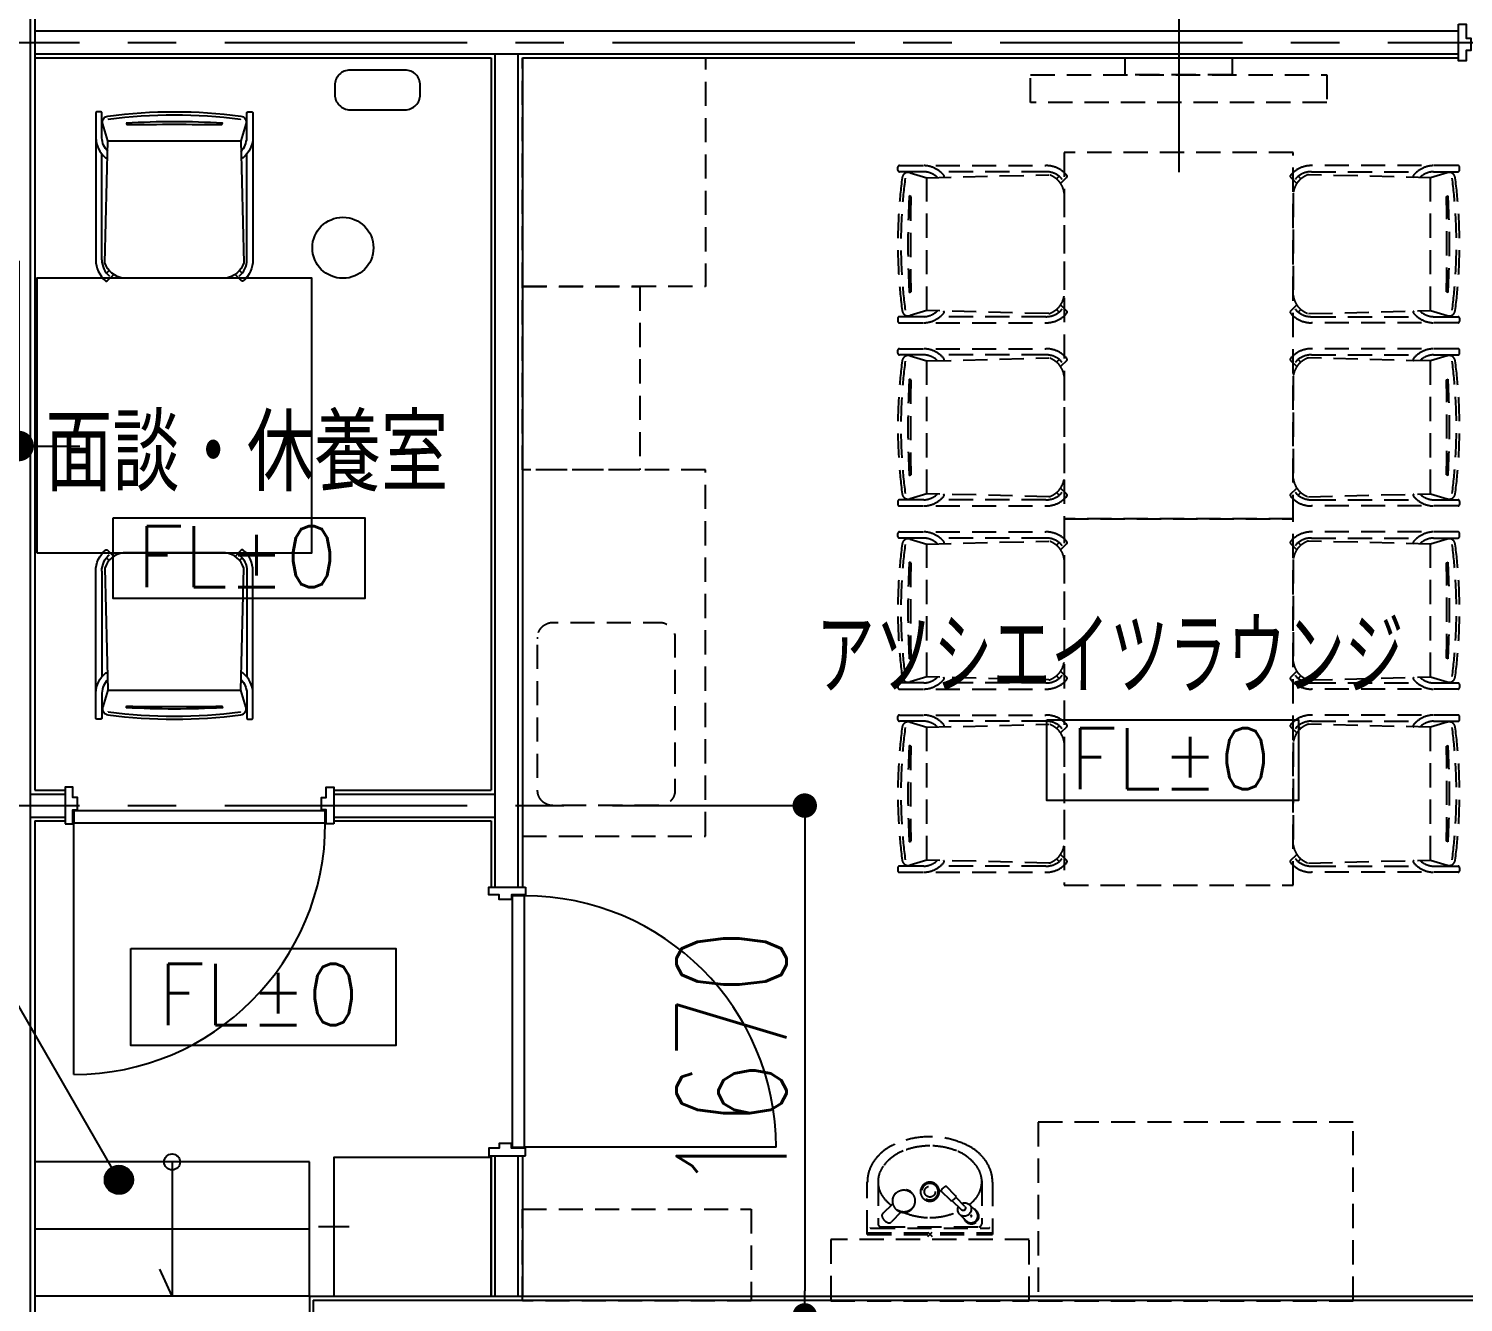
# Model space of a CAD drawing. Extents: x -119186 to 81195, y 1816 to 147180.
# Drawn here: x 31639 to 36339, y 25175 to 29348 of the extents above; entities that cross this region are included whole.
import ezdxf
from ezdxf.enums import TextEntityAlignment as Align

# ---------------------------------------------------------------- set-up
doc = ezdxf.new("R2010")
doc.units = 0
doc.header["$LTSCALE"] = 12.7
doc.header["$MEASUREMENT"] = 0
doc.header["$PDMODE"] = 1
doc.header["$PDSIZE"] = -2
doc.linetypes.add('CENTER', pattern=[2, 1.25, -0.25, 0.25, -0.25])
doc.linetypes.add('HIDDEN2', pattern=[0.1875, 0.125, -0.0625])
doc.layers.get('0').update_dxf_attribs({"linetype": 'CONTINUOUS'})
doc.layers.get('DEFPOINTS').update_dxf_attribs({"color": 1, "linetype": 'CONTINUOUS'})
for name, color, linetype in [('80_SHELL_TEXT', 7, 'CONTINUOUS'), ('A_寸法', 9, 'CONTINUOUS'), ('A_建築（什器）', 8, 'CONTINUOUS'), ('A_建築（建具）', 2, 'CONTINUOUS'), ('A_建築（新設・仕上げ）', 2, 'CONTINUOUS'), ('A_建築（軽鉄下地）', 8, 'CONTINUOUS'), ('A_通り芯', 8, 'CENTER')]:
    doc.layers.add(name, color=color, linetype=linetype)
doc.styles.add('Dim', font='simplex.shx', dxfattribs={"width": 0.7, "bigfont": 'extfont2.shx'})
doc.styles.add('MUSER', font='SIMPLEX.shx', dxfattribs={"height": 300, "bigfont": 'BIGFONT.shx'})
doc.styles.get("Standard").update_dxf_attribs({"font": 'txt', "bigfont": 'BIGFONT.SHX'})
doc.dimstyles.new('1-200', dxfattribs={"dimscale": 200, "dimtxt": 3, "dimasz": 1, "dimexe": 1, "dimexo": 1, "dimgap": 1, "dimtad": 1, "dimdec": 0, "dimtxsty": 'Dim', "dimblk": 'DOT', "dimcen": 2.5, "dimadec": 0, "dimazin": 0, "dimtfac": 1, "dimtdec": 0, "dimtix": 1, "dimtmove": 2, "dimatfit": 3, "dimldrblk": '引出線', "dimfxl": 1, "dimlwd": -1, "dimlwe": -1, "dimarcsym": 0})

# ---------------------------------------------------------------- blocks, each defined once
blk = doc.blocks.new('_Dot')
at = {"color": 0, "linetype": 'ByBlock', "lineweight": -2}
blk.add_line((-0.5, 0), (-1, 0), dxfattribs=at)
at = {"color": 0, "linetype": 'ByBlock', "const_width": 0.5}
blk.add_lwpolyline([(-0.25, 0, 1), (0.25, 0, 1)], format="xyb", close=True, dxfattribs=at)
blk = doc.blocks.new('*D67')
at = {"layer": 'A_寸法', "color": 0, "transparency": 16777216}
for p, q in [((31406.2, 28608.9), (31406.2, 27980.5)), ((31606.2, 28586.8), (31606.2, 27980.5)), ((31306.2, 27980.5), (31206.2, 27980.5)), ((31406.2, 27980.5), (31606.2, 27980.5)), ((31706.2, 27980.5), (31806.2, 27980.5))]:
    blk.add_line(p, q, dxfattribs=at)
at = {"layer": 'DEFPOINTS', "color": 0, "transparency": 16777216}
for p in [(31406.2, 28608.9), (31606.2, 28586.8), (31606.2, 27980.5)]:
    blk.add_point(p, dxfattribs=at)
at = {"layer": 'A_寸法', "color": 0, "transparency": 16777216, "xscale": 100, "yscale": 100, "zscale": 100}
blk.add_blockref('_Dot', (31406.2, 27980.5), dxfattribs=at)
at = {"layer": 'A_寸法', "color": 0, "transparency": 16777216, "xscale": 100, "yscale": 100, "zscale": 100, "rotation": 180}
blk.add_blockref('_Dot', (31606.2, 27980.5), dxfattribs=at)
at = {"layer": 'A_寸法', "color": 0, "transparency": 16777216, "insert": (30997.9, 28220.5), "char_height": 360, "attachment_point": 5, "style": 'Dim'}
blk.add_mtext('200', dxfattribs=at)
blk = doc.blocks.new('引出線')
at = {"color": 0, "linetype": 'ByBlock'}
for points in [[(0, 0), (-1.96, -0.4)], [(-1, 0), (0, 0)]]:
    blk.add_lwpolyline(points, dxfattribs=at)
blk = doc.blocks.new('*D75')
at = {"layer": 'A_寸法', "color": 0, "transparency": 16777216}
for p, q in [((33552.8, 26802.6), (34181.2, 26802.6)), ((34181.2, 26722.6), (34181.2, 25212.6)), ((33574.9, 25132.6), (34181.2, 25132.6))]:
    blk.add_line(p, q, dxfattribs=at)
at = {"layer": 'DEFPOINTS', "color": 0, "transparency": 16777216}
for p in [(33552.8, 26802.6), (33574.9, 25132.6), (34181.2, 25132.6)]:
    blk.add_point(p, dxfattribs=at)
at = {"layer": 'A_寸法', "color": 0, "transparency": 16777216, "xscale": 80, "yscale": 80, "zscale": 80}
for p, rotation in [((34181.2, 26802.6), 90), ((34181.2, 25132.6), 270)]:
    blk.add_blockref('_Dot', p, dxfattribs=dict(at, rotation=rotation))
at = {"layer": 'A_寸法', "color": 0, "transparency": 16777216, "insert": (33941.2, 25967.6), "char_height": 360, "attachment_point": 5, "rotation": 90, "style": 'Dim'}
blk.add_mtext('1670', dxfattribs=at)
blk = doc.blocks.new('スタッキングチェアSFIDA')
at = {"color": 0}
for p, q in [((-237.5, 60), (-237.5, 406.4)), ((237.5, 60), (237.5, 406.4)), ((-213.7, 25.1), (-222.3, 16.5)), ((213.7, 25.1), (222.3, 16.5))]:
    blk.add_line(p, q, dxfattribs=at)
for points in [[(-237.5, 459.4), (-237.5, 480), (-237.5, 540, 0.414214), (-242.5, 545), (-252.5, 545, 0.414214), (-257.5, 540), (-257.5, 60, 0.221149), (-225.5, -8.8, 0.176863), (-222.3, -10, 0.181585), (-219.1, -8.5), (-198.8, 11.7)], [(-237.6, 541, 0.358225), (-242.5, 545), (-252.5, 545, 0.414214), (-257.5, 540), (-257.5, 458.9, 0.209153), (-225.6, 394.3, 0.176863), (-222.4, 393.1, 0.181585), (-219.2, 394.5), (-218.9, 394.8)], [(-217.5, 450), (-234, 504.2, -0.47861), (-217.7, 530.8, -0.06517), (217.7, 530.8, -0.47861), (234, 504.2), (217.5, 450)], [(-216.4, 520.9), (-216.4, 520.9, -0.508118), (-216.4, 520.9, -0.06517), (216.4, 520.9, -0.508118), (216.4, 520.9), (216.4, 520.9)], [(237.5, 459.4), (237.5, 480), (237.5, 540, -0.414214), (242.5, 545), (252.5, 545, -0.414214), (257.5, 540), (257.5, 60, -0.221149), (225.5, -8.8, -0.176863), (222.3, -10, -0.181585), (219.1, -8.5), (198.8, 11.7)], [(237.6, 541, -0.358225), (242.5, 545), (252.5, 545, -0.414214), (257.5, 540), (257.5, 458.9, -0.209153), (225.6, 394.3, -0.176863), (222.4, 393.1, -0.181585), (219.2, 394.5), (218.9, 394.8)], [(-218.4, 414.9, -0.178633), (-237.5, 459.4)], [(218.4, 414.9, 0.178633), (237.5, 459.4)]]:
    blk.add_lwpolyline(points, format="xyb", dxfattribs=at)
for points in [[(-158.2, 507.4), (-155.9, 502.6, -0.007062), (155.9, 502.6), (158.2, 507.4, 0.028531)], [(-217.5, 450), (217.5, 450), (227.5, 50, -0.292623), (167.5, 0), (-167.5, 0, -0.292623), (-227.5, 50)]]:
    blk.add_lwpolyline(points, format="xyb", close=True, dxfattribs=at)
for centre, start, end in [((-167.5, 60), 180, 230.291), ((167.5, 60), 309.709, 0)]:
    blk.add_arc(centre, 70, start, end, dxfattribs=at)
blk = doc.blocks.new('Faucent')
at = {"color": 0}
for p, q in [((-37.3, -5.4), (-16.9, 14.9)), ((-23.4, 8.4), (-22.5, 10.4)), ((-22.5, 10.4), (-21.5, 12.3)), ((-21.5, 12.3), (-20.3, 14.2)), ((-20.3, 14.2), (-18.9, 15.9)), ((-18.9, 15.9), (-17.4, 17.5)), ((-17.4, 17.5), (-15.8, 19)), ((-16.9, 14.9), (-15.7, 16.1)), ((-15.8, 19), (-14.1, 20.4)), ((-15.7, 16.1), (-14.4, 17.1)), ((-14.4, 17.1), (-13.1, 18)), ((-14.1, 20.4), (-12.2, 21.6)), ((-13.1, 18), (-11.7, 18.9)), ((-12.2, 21.6), (-10.3, 22.7)), ((-11.7, 18.9), (-10.2, 19.6)), ((-10.3, 22.7), (-8.3, 23.6)), ((-10.2, 19.6), (-8.7, 20.3)), ((-8.7, 20.3), (-7.2, 20.8)), ((-8.3, 23.6), (-6.2, 24.3)), ((-7.2, 20.8), (-5.6, 21.3)), ((-6.2, 24.3), (-4.1, 24.8)), ((-5.6, 21.3), (-4, 21.6)), ((-4.1, 24.8), (-2, 25.2)), ((-4, 21.6), (-2.4, 21.8)), ((-2.4, 21.8), (-0.8, 21.9)), ((-2, 25.2), (0.2, 25.4)), ((-0.8, 21.9), (0.8, 21.9)), ((0.2, 25.4), (2.4, 25.4)), ((0.8, 21.9), (2.4, 21.7)), ((2.4, 25.4), (4.6, 25.2)), ((2.4, 21.7), (4, 21.5)), ((4, 21.5), (5.6, 21.1)), ((4.6, 25.2), (6.7, 24.8)), ((5.6, 21.1), (7.2, 20.7)), ((6.7, 24.8), (8.8, 24.2)), ((7.2, 20.7), (8.7, 20.1)), ((8.7, 20.1), (10.2, 19.4)), ((8.8, 24.2), (10.9, 23.5)), ((10.2, 19.4), (11.6, 18.6)), ((10.9, 23.5), (12.9, 22.5)), ((11.6, 18.6), (12.9, 17.6)), ((12.9, 22.5), (14.7, 21.4)), ((12.9, 17.6), (14.2, 16.6)), ((14.2, 16.6), (15.4, 15.5)), ((14.7, 21.4), (16.5, 20.1)), ((15.2, 18.3), (15.3, 18.6)), ((15.2, 18), (15.2, 18.3)), ((15.3, 17.7), (15.2, 18)), ((15.3, 18.6), (15.4, 18.8)), ((15.4, 17.4), (15.3, 17.7)), ((15.4, 18.8), (15.5, 19.1)), ((15.5, 17.2), (15.4, 17.4)), ((15.4, 15.5), (16.6, 14.3)), ((16.5, 20.1), (15.5, 19.1)), ((15.6, 16.9), (15.5, 17.2)), ((15.8, 16.7), (15.6, 16.9)), ((16, 16.4), (15.8, 16.7)), ((16.2, 16.2), (16, 16.4)), ((16.4, 16), (16.2, 16.2)), ((16.7, 15.8), (16.4, 16)), ((16.6, 14.3), (17.6, 13)), ((16.9, 15.6), (16.7, 15.8)), ((17.2, 15.5), (16.9, 15.6)), ((17.4, 15.4), (17.2, 15.5)), ((17.7, 15.3), (17.4, 15.4)), ((17.6, 13), (18.5, 11.6)), ((18, 15.2), (17.7, 15.3)), ((18.3, 15.2), (18, 15.2)), ((18.6, 15.3), (18.3, 15.2)), ((18.5, 11.6), (19.3, 10.2)), ((18.8, 15.4), (18.6, 15.3)), ((19.1, 15.5), (18.8, 15.4)), ((20.1, 16.5), (19.1, 15.5)), ((19.3, 10.2), (20, 8.8)), ((20, 8.8), (20.6, 7.3)), ((20.1, 16.5), (21.4, 14.7)), ((20.6, 7.3), (21.1, 5.7)), ((21.1, 5.7), (21.5, 4.1)), ((21.4, 14.7), (22.5, 12.9)), ((21.5, 4.1), (21.7, 2.5)), ((21.7, 2.5), (21.9, 0.9)), ((21.9, 0.9), (21.9, -0.7)), ((22.5, 12.9), (23.5, 10.9)), ((23.5, 10.9), (24.2, 8.8)), ((24.2, 8.8), (24.8, 6.7)), ((24.8, 6.7), (25.2, 4.6)), ((25.2, 4.6), (25.4, 2.4)), ((25.4, 0.2), (25.2, -2)), ((25.4, 2.4), (25.4, 0.2)), ((-31.8, -20.5), (-61.7, -50.4)), ((-20.5, -31.8), (-50.4, -61.7)), ((-5.4, -37.2), (-5.5, -37.3)), ((-5.5, -37.3), (-5.5, -37.3)), ((15, -16.8), (-5.4, -37.2)), ((10.4, -22.5), (8.4, -23.4)), ((12.3, -21.5), (10.4, -22.5)), ((14.2, -20.3), (12.3, -21.5)), ((15.9, -18.9), (14.2, -20.3)), ((16.1, -15.6), (15, -16.8)), ((15, -16.8), (15, -16.8)), ((17.5, -17.4), (15.9, -18.9)), ((17.2, -14.3), (16.1, -15.6)), ((18.1, -13), (17.2, -14.3)), ((19, -15.8), (17.5, -17.4)), ((18.9, -11.6), (18.1, -13)), ((19.7, -10.1), (18.9, -11.6)), ((20.4, -14.1), (19, -15.8)), ((20.3, -8.6), (19.7, -10.1)), ((20.9, -7.1), (20.3, -8.6)), ((21.6, -12.2), (20.4, -14.1)), ((21.3, -5.5), (20.9, -7.1)), ((21.6, -4), (21.3, -5.5)), ((21.8, -2.3), (21.6, -4)), ((22.7, -10.3), (21.6, -12.2)), ((21.9, -0.7), (21.8, -2.3)), ((23.6, -8.3), (22.7, -10.3)), ((24.3, -6.2), (23.6, -8.3)), ((24.8, -4.1), (24.3, -6.2)), ((25.2, -2), (24.8, -4.1)), ((-66.5, -50.8), (-97.7, -82)), ((-50.8, -66.5), (-82, -97.7)), ((-63.5, -49.3), (-66.5, -50.8)), ((-49.3, -63.5), (-50.8, -66.5))]:
    blk.add_line(p, q, dxfattribs=at)
blk.add_circle((0, 0), 2, dxfattribs=at)
for centre, radius, start, end in [((-22.2, -21.4), 22.1, 70.5394, 107.3868), ((-21.4, -20.6), 22.1, 162.6132, 199.4606), ((-22.4, -20.4), 21.1, 135.0402, 162.4676), ((-37.3, -27.2), 5.04, 189.1993, 214.9218), ((-22.4, -20.4), 21.1, 107.5324, 134.9598), ((-26.5, -25.8), 7.49, 107.5326, 135.0683), ((-26.5, -25.8), 7.52, 107.5796, 134.962), ((-20.4, -20.6), 22.9, 245.1382, 250.7407), ((-26.4, -26.2), 7.87, 70.5918, 107.4415), ((-26.4, -26.2), 7.87, 70.5824, 107.4317), ((-20.6, -21.4), 22.1, 250.5394, 287.3868), ((-26.5, -26.5), 8.25, 19.3013, 70.6987), ((-26.5, -26.5), 8.23, 44.9663, 70.7241), ((-26.2, -26.3), 7.87, 316.0075, 45.7562), ((-25.8, -26.5), 7.52, 315.038, 342.4204), ((-26.2, -26.4), 7.87, 342.5585, 19.4082), ((-22.5, -22.5), 23.2, 19.3477, 70.6523), ((-20.4, -22.4), 21.1, 287.5324, 314.9598), ((-20.4, -22.4), 21.1, 315.0402, 342.4676), ((-21.4, -22.2), 22.1, 342.6132, 19.4606), ((-96.3, -83.4), 2, 135, 217.2016), ((-72.7, -65.3), 31.8, 217.4125, 220.174), ((-26.1, -25.3), 93.2, 220.5166, 225.3483), ((-25.3, -26.1), 93.2, 224.6517, 229.4834), ((-63.8, -51.3), 1.97, 48.6446, 81.8834), ((-110.4, -110.4), 77.3, 41.683, 51.6451), ((-81.1, -85.8), 39, 36.7186, 43.3193), ((-51.3, -63.8), 1.97, 8.1166, 41.3554), ((-73.3, -82.5), 19.1, 228.9131, 233.5004), ((-83.4, -96.3), 2, 232.7984, 315)]:
    blk.add_arc(centre, radius, start, end, dxfattribs=at)
blk.add_point((0, 0), dxfattribs=at)

msp = doc.modelspace()

# ---------------------------------------------------------------- hatches: boundary and pattern name
at = {"layer": 'A_建築（什器）'}
h = msp.add_hatch(dxfattribs=at)
h.set_pattern_fill('ANSI31', color=2)
h.set_pattern_definition([(45, (0, -113.4659), (-0.08838834765, 0.08838834765), [])])
h.paths.add_polyline_path([(31980.87, 25576.67, 1), (31888, 25576.67, 1)])

# ---------------------------------------------------------------- linework, layer by layer
at = {"layer": '80_SHELL_TEXT', "color": 0}
for points in [[(31916.09, 27745.49), (32740.44, 27745.49), (32740.44, 27480.88), (31916.09, 27480.88)], [(34974.19, 27083.68), (35798.54, 27083.68), (35798.54, 26819.07), (34974.19, 26819.07)], [(31973.78, 26334.36), (32842.02, 26334.36), (32842.02, 26016.56), (31973.78, 26016.56)]]:
    msp.add_lwpolyline(points, close=True, dxfattribs=at)
at = {"layer": 'A_建築（什器）', "color": 8, "linetype": 'HIDDEN2', "ltscale": 50}
for p, q in [((34510.26, 28858.13), (34510.26, 28858.13)), ((34510.26, 28858.13), (34510.26, 28858.13)), ((34526.94, 28875.66), (34581.16, 28859.19)), ((34581.16, 28859.19), (34981.16, 28869.19)), ((34581.16, 28424.19), (34581.16, 28859.19)), ((34971.16, 28879.19), (34624.77, 28879.19)), ((35006.07, 28855.43), (35014.67, 28864.03)), ((35806.24, 28855.43), (35797.65, 28864.03)), ((35841.16, 28879.19), (36187.55, 28879.19)), ((35031.16, 28809.19), (35031.16, 28474.19)), ((34528.57, 28797.62), (34523.77, 28799.88)), ((34523.77, 28483.5), (34528.57, 28485.76)), ((35039.69, 28422.61), (35019.43, 28442.88)), ((34486.16, 28399.19), (34486.16, 28389.19)), ((34486.16, 28399.19), (34486.16, 28389.19)), ((34551.16, 28404.19), (34491.16, 28404.19)), ((34510.26, 28425.25), (34510.26, 28425.25)), ((34510.26, 28425.25), (34510.26, 28425.25)), ((34581.16, 28424.19), (34526.94, 28407.72)), ((34571.72, 28404.19), (34551.16, 28404.19)), ((34981.16, 28414.19), (34581.16, 28424.19)), ((34971.16, 28404.19), (34624.77, 28404.19)), ((34636.62, 28422.52), (34636.33, 28422.81)), ((35006.07, 28427.95), (35014.67, 28419.36)), ((35806.24, 28427.95), (35797.65, 28419.36)), ((35841.16, 28404.19), (36187.55, 28404.19)), ((34491.16, 28384.19), (34572.21, 28384.19)), ((34491.16, 28384.19), (34971.16, 28384.19)), ((34971.16, 28279.19), (34624.77, 28279.19)), ((35006.07, 28255.43), (35014.67, 28264.03)), ((35806.24, 28255.43), (35797.65, 28264.03)), ((35841.16, 28279.19), (36187.55, 28279.19)), ((35006.07, 27827.95), (35014.67, 27819.36)), ((35806.24, 27827.95), (35797.65, 27819.36)), ((34971.16, 27804.19), (34624.77, 27804.19)), ((35841.16, 27804.19), (36187.55, 27804.19)), ((34510.26, 27658.13), (34510.26, 27658.13)), ((34510.26, 27658.13), (34510.26, 27658.13)), ((34526.94, 27675.66), (34581.16, 27659.19)), ((34581.16, 27659.19), (34981.16, 27669.19)), ((34581.16, 27224.19), (34581.16, 27659.19)), ((34971.16, 27679.19), (34624.77, 27679.19)), ((35006.07, 27655.43), (35014.67, 27664.03)), ((35806.24, 27655.43), (35797.65, 27664.03)), ((35841.16, 27679.19), (36187.55, 27679.19)), ((34528.57, 27597.62), (34523.77, 27599.88)), ((35031.16, 27609.19), (35031.16, 27274.19)), ((34523.77, 27283.5), (34528.57, 27285.76)), ((34510.26, 27225.25), (34510.26, 27225.25)), ((34510.26, 27225.25), (34510.26, 27225.25)), ((34581.16, 27224.19), (34526.94, 27207.72)), ((34981.16, 27214.19), (34581.16, 27224.19)), ((34636.62, 27222.52), (34636.33, 27222.81)), ((35006.07, 27227.95), (35014.67, 27219.36)), ((35039.69, 27222.61), (35019.43, 27242.88)), ((35806.24, 27227.95), (35797.65, 27219.36)), ((34486.16, 27199.19), (34486.16, 27189.19)), ((34486.16, 27199.19), (34486.16, 27189.19)), ((34551.16, 27204.19), (34491.16, 27204.19)), ((34491.16, 27184.19), (34572.21, 27184.19)), ((34491.16, 27184.19), (34971.16, 27184.19)), ((34571.72, 27204.19), (34551.16, 27204.19)), ((34971.16, 27204.19), (34624.77, 27204.19)), ((35841.16, 27204.19), (36187.55, 27204.19)), ((34971.16, 27079.19), (34624.77, 27079.19)), ((35841.16, 27079.19), (36187.55, 27079.19)), ((35006.07, 27055.43), (35014.67, 27064.03)), ((35806.24, 27055.43), (35797.65, 27064.03)), ((34971.16, 26604.19), (34624.77, 26604.19)), ((35006.07, 26627.95), (35014.67, 26619.36)), ((35806.24, 26627.95), (35797.65, 26619.36)), ((35841.16, 26604.19), (36187.55, 26604.19)), ((34386.21, 25397.86), (34386.21, 25569.49)), ((34421.21, 25572.87), (34421.21, 25570.37)), ((34421.21, 25570.36), (34421.21, 25570.37)), ((34421.21, 25570.37), (34421.21, 25570.36)), ((34421.21, 25570.36), (34421.21, 25432.87)), ((34761.21, 25572.87), (34761.21, 25570.37)), ((34761.21, 25570.37), (34761.21, 25570.36)), ((34761.21, 25570.37), (34761.21, 25570.36)), ((34761.21, 25570.36), (34761.21, 25432.87)), ((34796.21, 25569.49), (34796.21, 25397.86)), ((34437.05, 25466.86), (34469.38, 25498.04)), ((34496.38, 25471.04), (34465.2, 25438.71)), ((34496.38, 25471.04), (34496.38, 25471.04)), ((34916.21, 25380.64), (34266.21, 25380.64)), ((34266.21, 25380.64), (34266.21, 25180.64)), ((34386.21, 25402.86), (34796.21, 25402.86)), ((34386.21, 25397.86), (34796.21, 25397.86)), ((34398.34, 25417.87), (34784.08, 25417.87)), ((34431.21, 25422.87), (34751.21, 25422.87)), ((34584.14, 25390.79), (34598.28, 25404.94)), ((34584.14, 25404.94), (34598.28, 25390.79)), ((34916.21, 25180.64), (34916.21, 25380.64)), ((34266.21, 25180.64), (34916.21, 25180.64))]:
    msp.add_line(p, q, dxfattribs=at)
at = {"layer": 'A_建築（什器）', "color": 2}
for p, q in [((31934.44, 25576.67), (31004.41, 27187.52)), ((32558.66, 25635.14), (31658.66, 25635.14)), ((32108.66, 25635.14), (32108.66, 25195.14)), ((32558.66, 25195.14), (32558.66, 25635.14)), ((32558.66, 25415.14), (31658.66, 25415.14)), ((32108.66, 25195.14), (32068.77, 25284.37)), ((32558.66, 25195.14), (31658.66, 25195.14))]:
    msp.add_line(p, q, dxfattribs=at)
at = {"layer": 'A_建築（什器）'}
msp.add_line((32688.66, 25422.64), (32588.66, 25422.64), dxfattribs=at)
at = {"layer": 'A_建築（什器）', "color": 8, "linetype": 'HIDDEN2', "ltscale": 50, "flags": 128}
msp.add_lwpolyline([(33256.16, 28502.64), (33256.16, 29252.64), (33856.16, 29252.64), (33856.16, 28502.64), (33256.16, 28502.64)], close=True, dxfattribs=at)
at = {"layer": 'A_建築（什器）', "color": 8, "linetype": 'HIDDEN2', "ltscale": 50}
for points in [[(35581.16, 29252.64), (35581.16, 29196.64), (35231.16, 29196.64), (35231.16, 29252.64)], [(34920.66, 29196.64), (35891.66, 29196.64), (35891.66, 29106.14), (34920.66, 29106.14)], [(35781.16, 27741.69), (35781.16, 28941.69), (35031.16, 28941.69), (35031.16, 27741.69)], [(33641.15, 28502.64), (33641.15, 27902.64), (33256.15, 27902.64), (33256.15, 28502.64)], [(33856.15, 27902.64), (33256.15, 27902.64), (33256.15, 26702.64), (33856.15, 26702.64)], [(35781.16, 26541.69), (35781.16, 27741.69), (35031.16, 27741.69), (35031.16, 26541.69)], [(34946.21, 25180.64), (35978.21, 25180.64), (35978.21, 25765.64), (34946.21, 25765.64)], [(33256.16, 25480.64), (34006.16, 25480.64), (34006.16, 25180.64), (33256.16, 25180.64)]]:
    msp.add_lwpolyline(points, close=True, dxfattribs=at)
at = {"layer": 'A_建築（什器）'}
msp.add_lwpolyline([(32871.77, 29212.08), (32691.77, 29212.08, 0.4142136), (32641.77, 29162.08), (32641.77, 29132.08, 0.4142136), (32691.77, 29082.08), (32871.77, 29082.08, 0.4142136), (32921.77, 29132.08), (32921.77, 29162.08, 0.4142136)], format="xyb", close=True, dxfattribs=at)
at = {"layer": 'A_建築（什器）', "color": 8, "linetype": 'HIDDEN2', "ltscale": 50}
for points in [[(34571.72, 28879.19), (34551.16, 28879.19), (34491.16, 28879.19, -0.4142136), (34486.16, 28884.19), (34486.16, 28894.19, -0.4142136), (34491.16, 28899.19), (34971.16, 28899.19, -0.2211492), (35039.98, 28867.18, -0.1768632), (35041.16, 28863.96, -0.1815847), (35039.69, 28860.77), (35019.43, 28840.5)], [(34490.19, 28879.28, -0.3582251), (34486.16, 28884.19), (34486.16, 28894.19, -0.4142136), (34491.16, 28899.19), (34572.21, 28899.19, -0.2091531), (34636.9, 28867.28, -0.1768632), (34638.08, 28864.06, -0.1815847), (34636.62, 28860.86), (34636.33, 28860.57)], [(34616.26, 28860.07, 0.1786334), (34571.72, 28879.19)], [(36240.59, 28879.19), (36261.16, 28879.19), (36321.16, 28879.19, 0.4142136), (36326.16, 28884.19), (36326.16, 28894.19, 0.4142136), (36321.16, 28899.19), (35841.16, 28899.19, 0.2211492), (35772.33, 28867.18, 0.1768632), (35771.16, 28863.96, 0.1815847), (35772.62, 28860.77), (35792.88, 28840.5)], [(36322.12, 28879.28, 0.3582251), (36326.16, 28884.19), (36326.16, 28894.19, 0.4142136), (36321.16, 28899.19), (36240.1, 28899.19, 0.2091531), (36175.41, 28867.28, 0.1768632), (36174.23, 28864.06, 0.1815847), (36175.7, 28860.86), (36175.99, 28860.57)], [(36196.05, 28860.07, -0.1786334), (36240.59, 28879.19)], [(36231.16, 28424.19), (36285.37, 28407.72, 0.4786102), (36311.97, 28423.95, 0.0651697), (36311.97, 28859.43, 0.4786102), (36285.37, 28875.66), (36231.16, 28859.19)], [(36302.05, 28425.25), (36302.05, 28425.25, 0.508118), (36302.05, 28425.25, 0.0651697), (36302.05, 28858.13, 0.508118), (36302.05, 28858.13), (36302.05, 28858.13)], [(36240.59, 28404.19), (36261.16, 28404.19), (36321.16, 28404.19, -0.4142136), (36326.16, 28399.19), (36326.16, 28389.19, -0.4142136), (36321.16, 28384.19), (35841.16, 28384.19, -0.2211492), (35772.33, 28416.2, -0.1768632), (35771.16, 28419.42, -0.1815847), (35772.62, 28422.61), (35792.88, 28442.88)], [(36322.12, 28404.1, -0.3582251), (36326.16, 28399.19), (36326.16, 28389.19, -0.4142136), (36321.16, 28384.19), (36240.1, 28384.19, -0.2091531), (36175.41, 28416.1, -0.1768632), (36174.23, 28419.32, -0.1815847), (36175.7, 28422.52), (36175.99, 28422.81)], [(36196.05, 28423.31, 0.1786334), (36240.59, 28404.19)], [(34571.72, 28279.19), (34551.16, 28279.19), (34491.16, 28279.19, -0.4142136), (34486.16, 28284.19), (34486.16, 28294.19, -0.4142136), (34491.16, 28299.19), (34971.16, 28299.19, -0.2211492), (35039.98, 28267.18, -0.1768632), (35041.16, 28263.96, -0.1815847), (35039.69, 28260.77), (35019.43, 28240.5)], [(34490.19, 28279.28, -0.3582251), (34486.16, 28284.19), (34486.16, 28294.19, -0.4142136), (34491.16, 28299.19), (34572.21, 28299.19, -0.2091531), (34636.9, 28267.28, -0.1768632), (34638.08, 28264.06, -0.1815847), (34636.62, 28260.86), (34636.33, 28260.57)], [(36240.59, 28279.19), (36261.16, 28279.19), (36321.16, 28279.19, 0.4142136), (36326.16, 28284.19), (36326.16, 28294.19, 0.4142136), (36321.16, 28299.19), (35841.16, 28299.19, 0.2211492), (35772.33, 28267.18, 0.1768632), (35771.16, 28263.96, 0.1815847), (35772.62, 28260.77), (35792.88, 28240.5)], [(36322.12, 28279.28, 0.3582251), (36326.16, 28284.19), (36326.16, 28294.19, 0.4142136), (36321.16, 28299.19), (36240.1, 28299.19, 0.2091531), (36175.41, 28267.28, 0.1768632), (36174.23, 28264.06, 0.1815847), (36175.7, 28260.86), (36175.99, 28260.57)], [(34581.16, 27824.19), (34526.94, 27807.72, -0.4786102), (34500.35, 27823.95, -0.0651697), (34500.35, 28259.43, -0.4786102), (34526.94, 28275.66), (34581.16, 28259.19)], [(34510.26, 27825.25), (34510.26, 27825.25, -0.508118), (34510.26, 27825.25, -0.0651697), (34510.26, 28258.13, -0.508118), (34510.26, 28258.13), (34510.26, 28258.13)], [(34616.26, 28260.07, 0.1786334), (34571.72, 28279.19)], [(36196.05, 28260.07, -0.1786334), (36240.59, 28279.19)], [(36231.16, 27824.19), (36285.37, 27807.72, 0.4786102), (36311.97, 27823.95, 0.0651697), (36311.97, 28259.43, 0.4786102), (36285.37, 28275.66), (36231.16, 28259.19)], [(36302.05, 27825.25), (36302.05, 27825.25, 0.508118), (36302.05, 27825.25, 0.0651697), (36302.05, 28258.13, 0.508118), (36302.05, 28258.13), (36302.05, 28258.13)], [(34571.72, 27804.19), (34551.16, 27804.19), (34491.16, 27804.19, 0.4142136), (34486.16, 27799.19), (34486.16, 27789.19, 0.4142136), (34491.16, 27784.19), (34971.16, 27784.19, 0.2211492), (35039.98, 27816.2, 0.1768632), (35041.16, 27819.42, 0.1815847), (35039.69, 27822.61), (35019.43, 27842.88)], [(34490.19, 27804.1, 0.3582251), (34486.16, 27799.19), (34486.16, 27789.19, 0.4142136), (34491.16, 27784.19), (34572.21, 27784.19, 0.2091531), (34636.9, 27816.1, 0.1768632), (34638.08, 27819.32, 0.1815847), (34636.62, 27822.52), (34636.33, 27822.81)], [(34616.26, 27823.31, -0.1786334), (34571.72, 27804.19)], [(36240.59, 27804.19), (36261.16, 27804.19), (36321.16, 27804.19, -0.4142136), (36326.16, 27799.19), (36326.16, 27789.19, -0.4142136), (36321.16, 27784.19), (35841.16, 27784.19, -0.2211492), (35772.33, 27816.2, -0.1768632), (35771.16, 27819.42, -0.1815847), (35772.62, 27822.61), (35792.88, 27842.88)], [(36322.12, 27804.1, -0.3582251), (36326.16, 27799.19), (36326.16, 27789.19, -0.4142136), (36321.16, 27784.19), (36240.1, 27784.19, -0.2091531), (36175.41, 27816.1, -0.1768632), (36174.23, 27819.32, -0.1815847), (36175.7, 27822.52), (36175.99, 27822.81)], [(36196.05, 27823.31, 0.1786334), (36240.59, 27804.19)], [(34571.72, 27679.19), (34551.16, 27679.19), (34491.16, 27679.19, -0.4142136), (34486.16, 27684.19), (34486.16, 27694.19, -0.4142136), (34491.16, 27699.19), (34971.16, 27699.19, -0.2211492), (35039.98, 27667.18, -0.1768632), (35041.16, 27663.96, -0.1815847), (35039.69, 27660.77), (35019.43, 27640.5)], [(34490.19, 27679.28, -0.3582251), (34486.16, 27684.19), (34486.16, 27694.19, -0.4142136), (34491.16, 27699.19), (34572.21, 27699.19, -0.2091531), (34636.9, 27667.28, -0.1768632), (34638.08, 27664.06, -0.1815847), (34636.62, 27660.86), (34636.33, 27660.57)], [(36240.59, 27679.19), (36261.16, 27679.19), (36321.16, 27679.19, 0.4142136), (36326.16, 27684.19), (36326.16, 27694.19, 0.4142136), (36321.16, 27699.19), (35841.16, 27699.19, 0.2211492), (35772.33, 27667.18, 0.1768632), (35771.16, 27663.96, 0.1815847), (35772.62, 27660.77), (35792.88, 27640.5)], [(36322.12, 27679.28, 0.3582251), (36326.16, 27684.19), (36326.16, 27694.19, 0.4142136), (36321.16, 27699.19), (36240.1, 27699.19, 0.2091531), (36175.41, 27667.28, 0.1768632), (36174.23, 27664.06, 0.1815847), (36175.7, 27660.86), (36175.99, 27660.57)], [(34616.26, 27660.07, 0.1786334), (34571.72, 27679.19)], [(36196.05, 27660.07, -0.1786334), (36240.59, 27679.19)], [(36231.16, 27224.19), (36285.37, 27207.72, 0.4786102), (36311.97, 27223.95, 0.0651697), (36311.97, 27659.43, 0.4786102), (36285.37, 27675.66), (36231.16, 27659.19)], [(36302.05, 27225.25), (36302.05, 27225.25, 0.508118), (36302.05, 27225.25, 0.0651697), (36302.05, 27658.13, 0.508118), (36302.05, 27658.13), (36302.05, 27658.13)], [(36240.59, 27204.19), (36261.16, 27204.19), (36321.16, 27204.19, -0.4142136), (36326.16, 27199.19), (36326.16, 27189.19, -0.4142136), (36321.16, 27184.19), (35841.16, 27184.19, -0.2211492), (35772.33, 27216.2, -0.1768632), (35771.16, 27219.42, -0.1815847), (35772.62, 27222.61), (35792.88, 27242.88)], [(36322.12, 27204.1, -0.3582251), (36326.16, 27199.19), (36326.16, 27189.19, -0.4142136), (36321.16, 27184.19), (36240.1, 27184.19, -0.2091531), (36175.41, 27216.1, -0.1768632), (36174.23, 27219.32, -0.1815847), (36175.7, 27222.52), (36175.99, 27222.81)], [(36196.05, 27223.31, 0.1786334), (36240.59, 27204.19)], [(34571.72, 27079.19), (34551.16, 27079.19), (34491.16, 27079.19, -0.4142136), (34486.16, 27084.19), (34486.16, 27094.19, -0.4142136), (34491.16, 27099.19), (34971.16, 27099.19, -0.2211492), (35039.98, 27067.18, -0.1768632), (35041.16, 27063.96, -0.1815847), (35039.69, 27060.77), (35019.43, 27040.5)], [(34490.19, 27079.28, -0.3582251), (34486.16, 27084.19), (34486.16, 27094.19, -0.4142136), (34491.16, 27099.19), (34572.21, 27099.19, -0.2091531), (34636.9, 27067.28, -0.1768632), (34638.08, 27064.06, -0.1815847), (34636.62, 27060.86), (34636.33, 27060.57)], [(34581.16, 26624.19), (34526.94, 26607.72, -0.4786102), (34500.35, 26623.95, -0.0651697), (34500.35, 27059.43, -0.4786102), (34526.94, 27075.66), (34581.16, 27059.19)], [(34616.26, 27060.07, 0.1786334), (34571.72, 27079.19)], [(36240.59, 27079.19), (36261.16, 27079.19), (36321.16, 27079.19, 0.4142136), (36326.16, 27084.19), (36326.16, 27094.19, 0.4142136), (36321.16, 27099.19), (35841.16, 27099.19, 0.2211492), (35772.33, 27067.18, 0.1768632), (35771.16, 27063.96, 0.1815847), (35772.62, 27060.77), (35792.88, 27040.5)], [(36322.12, 27079.28, 0.3582251), (36326.16, 27084.19), (36326.16, 27094.19, 0.4142136), (36321.16, 27099.19), (36240.1, 27099.19, 0.2091531), (36175.41, 27067.28, 0.1768632), (36174.23, 27064.06, 0.1815847), (36175.7, 27060.86), (36175.99, 27060.57)], [(36196.05, 27060.07, -0.1786334), (36240.59, 27079.19)], [(36231.16, 26624.19), (36285.37, 26607.72, 0.4786102), (36311.97, 26623.95, 0.0651697), (36311.97, 27059.43, 0.4786102), (36285.37, 27075.66), (36231.16, 27059.19)], [(34510.26, 26625.25), (34510.26, 26625.25, -0.508118), (34510.26, 26625.25, -0.0651697), (34510.26, 27058.13, -0.508118), (34510.26, 27058.13), (34510.26, 27058.13)], [(36302.05, 26625.25), (36302.05, 26625.25, 0.508118), (36302.05, 26625.25, 0.0651697), (36302.05, 27058.13, 0.508118), (36302.05, 27058.13), (36302.05, 27058.13)], [(34571.72, 26604.19), (34551.16, 26604.19), (34491.16, 26604.19, 0.4142136), (34486.16, 26599.19), (34486.16, 26589.19, 0.4142136), (34491.16, 26584.19), (34971.16, 26584.19, 0.2211492), (35039.98, 26616.2, 0.1768632), (35041.16, 26619.42, 0.1815847), (35039.69, 26622.61), (35019.43, 26642.88)], [(34490.19, 26604.1, 0.3582251), (34486.16, 26599.19), (34486.16, 26589.19, 0.4142136), (34491.16, 26584.19), (34572.21, 26584.19, 0.2091531), (34636.9, 26616.1, 0.1768632), (34638.08, 26619.32, 0.1815847), (34636.62, 26622.52), (34636.33, 26622.81)], [(34616.26, 26623.31, -0.1786334), (34571.72, 26604.19)], [(36240.59, 26604.19), (36261.16, 26604.19), (36321.16, 26604.19, -0.4142136), (36326.16, 26599.19), (36326.16, 26589.19, -0.4142136), (36321.16, 26584.19), (35841.16, 26584.19, -0.2211492), (35772.33, 26616.2, -0.1768632), (35771.16, 26619.42, -0.1815847), (35772.62, 26622.61), (35792.88, 26642.88)], [(36322.12, 26604.1, -0.3582251), (36326.16, 26599.19), (36326.16, 26589.19, -0.4142136), (36321.16, 26584.19), (36240.1, 26584.19, -0.2091531), (36175.41, 26616.1, -0.1768632), (36174.23, 26619.32, -0.1815847), (36175.7, 26622.52), (36175.99, 26622.81)], [(36196.05, 26623.31, 0.1786334), (36240.59, 26604.19)]]:
    msp.add_lwpolyline(points, format="xyb", dxfattribs=at)
for points in [[(36231.16, 28424.19), (36231.16, 28859.19), (35831.16, 28869.19, 0.2926226), (35781.16, 28809.19), (35781.16, 28474.19, 0.2926226), (35831.16, 28414.19)], [(36288.54, 28483.5), (36283.74, 28485.76, 0.0070624), (36283.74, 28797.62), (36288.54, 28799.88, -0.0285312)], [(34581.16, 27824.19), (34581.16, 28259.19), (34981.16, 28269.19, -0.2926226), (35031.16, 28209.19), (35031.16, 27874.19, -0.2926226), (34981.16, 27814.19)], [(36231.16, 27824.19), (36231.16, 28259.19), (35831.16, 28269.19, 0.2926226), (35781.16, 28209.19), (35781.16, 27874.19, 0.2926226), (35831.16, 27814.19)], [(34523.77, 27883.5), (34528.57, 27885.76, -0.0070624), (34528.57, 28197.62), (34523.77, 28199.88, 0.0285312)], [(36288.54, 27883.5), (36283.74, 27885.76, 0.0070624), (36283.74, 28197.62), (36288.54, 28199.88, -0.0285312)], [(36231.16, 27224.19), (36231.16, 27659.19), (35831.16, 27669.19, 0.2926226), (35781.16, 27609.19), (35781.16, 27274.19, 0.2926226), (35831.16, 27214.19)], [(36288.54, 27283.5), (36283.74, 27285.76, 0.0070624), (36283.74, 27597.62), (36288.54, 27599.88, -0.0285312)], [(34581.16, 26624.19), (34581.16, 27059.19), (34981.16, 27069.19, -0.2926226), (35031.16, 27009.19), (35031.16, 26674.19, -0.2926226), (34981.16, 26614.19)], [(36231.16, 26624.19), (36231.16, 27059.19), (35831.16, 27069.19, 0.2926226), (35781.16, 27009.19), (35781.16, 26674.19, 0.2926226), (35831.16, 26614.19)], [(34523.77, 26683.5), (34528.57, 26685.76, -0.0070624), (34528.57, 26997.62), (34523.77, 26999.88, 0.0285312)], [(36288.54, 26683.5), (36283.74, 26685.76, 0.0070624), (36283.74, 26997.62), (36288.54, 26999.88, -0.0285312)]]:
    msp.add_lwpolyline(points, format="xyb", close=True, dxfattribs=at)
at = {"layer": 'A_建築（什器）'}
for points in [[(31666.17, 27630.72), (32566.17, 27630.72), (32566.17, 28530.72), (31666.17, 28530.72)], [(33153.66, 25195.14), (33153.66, 25650.14), (32638.66, 25650.14), (32638.66, 25195.14)]]:
    msp.add_lwpolyline(points, close=True, dxfattribs=at)
at = {"layer": 'A_建築（什器）', "color": 8, "linetype": 'HIDDEN2', "ltscale": 50, "flags": 128}
msp.add_lwpolyline([(33356.15, 26802.64), (33356.15, 26802.64, -0.4142136), (33306.15, 26852.64), (33306.15, 26852.64), (33306.15, 27352.64), (33306.15, 27352.64, -0.4142136), (33356.15, 27402.64), (33356.15, 27402.64), (33706.15, 27402.64), (33706.15, 27402.64, -0.4142136), (33756.15, 27352.64), (33756.15, 27352.64), (33756.15, 26852.64), (33756.15, 26852.64, -0.4142136), (33706.15, 26802.64), (33706.15, 26802.64), (33356.15, 26802.64)], format="xyb", close=True, dxfattribs=at)
at = {"layer": 'A_建築（什器）'}
msp.add_circle((32668.24, 28629.85), 100, dxfattribs=at)
at = {"layer": 'A_建築（什器）', "color": 2}
for centre, radius in [((32108.66, 25635.14), 26.12), ((31934.44, 25576.67), 46.44)]:
    msp.add_circle(centre, radius, dxfattribs=at)
at = {"layer": 'A_建築（什器）', "color": 8, "linetype": 'HIDDEN2', "ltscale": 50}
for centre, radius in [((34505.71, 25507.36), 36.25), ((34591.21, 25537.87), 17.75)]:
    msp.add_circle(centre, radius, dxfattribs=at)
for centre, radius, start, end in [((36163.81, 28641.69), 1677.66, 172.54265, 187.45735), ((36163.81, 28641.69), 1667.66, 172.54265, 187.45735), ((34520.18, 28856.83), 20, 70.23765, 172.54265), ((34971.16, 28809.19), 70, 39.70902, 90), ((34959.28, 28800.13), 72.44, 7.18424, 72.4269), ((35841.16, 28809.19), 70, 90, 140.29098), ((37293.82, 28641.69), 2774.57, 176.73146, 183.26854), ((45567.68, 28641.69), 11040.21, 179.190722, 180.809278), ((34959.28, 28483.25), 72.44, 287.5731, 352.81576), ((34491.16, 28399.19), 5, 90, 180), ((34491.16, 28399.19), 5, 101.16481, 180), ((34491.16, 28389.19), 5, 180, 270), ((34491.16, 28389.19), 5, 180, 270), ((34520.18, 28426.55), 20, 187.45735, 289.76235), ((34568.08, 28474.1), 70, 272.97954, 313.49198), ((34568.08, 28474.1), 90, 272.62764, 319.88083), ((34633.09, 28418.97), 5, 4.03268, 45.20027), ((34633.08, 28419.32), 5, 319.88083, 0), ((34971.16, 28474.19), 70, 270, 320.29098), ((34971.16, 28474.19), 90, 270, 319.88083), ((35036.17, 28419.07), 5, 4.03268, 45.20027), ((35036.16, 28419.42), 5, 319.88083, 0), ((35841.16, 28474.19), 70, 219.70902, 270), ((34971.16, 28209.19), 70, 39.70902, 90), ((35841.16, 28209.19), 70, 90, 140.29098), ((34971.16, 27874.19), 70, 270, 320.29098), ((35841.16, 27874.19), 70, 219.70902, 270), ((36163.81, 27441.69), 1677.66, 172.54265, 187.45735), ((36163.81, 27441.69), 1667.66, 172.54265, 187.45735), ((34520.18, 27656.83), 20, 70.23765, 172.54265), ((34971.16, 27609.19), 70, 39.70902, 90), ((34959.28, 27600.13), 72.44, 7.18424, 72.4269), ((35841.16, 27609.19), 70, 90, 140.29098), ((37293.82, 27441.69), 2774.57, 176.73146, 183.26854), ((45567.68, 27441.69), 11040.21, 179.190722, 180.809278), ((34959.28, 27283.25), 72.44, 287.5731, 352.81576), ((34520.18, 27226.55), 20, 187.45735, 289.76235), ((34568.08, 27274.1), 70, 272.97954, 313.49198), ((34568.08, 27274.1), 90, 272.62764, 319.88083), ((34633.09, 27218.97), 5, 4.03268, 45.20027), ((34633.08, 27219.32), 5, 319.88083, 0), ((34971.16, 27274.19), 70, 270, 320.29098), ((34971.16, 27274.19), 90, 270, 319.88083), ((35036.17, 27219.07), 5, 4.03268, 45.20027), ((35036.16, 27219.42), 5, 319.88083, 0), ((35841.16, 27274.19), 70, 219.70902, 270), ((34491.16, 27199.19), 5, 90, 180), ((34491.16, 27199.19), 5, 101.16481, 180), ((34491.16, 27189.19), 5, 180, 270), ((34491.16, 27189.19), 5, 180, 270), ((34971.16, 27009.19), 70, 39.70902, 90), ((35841.16, 27009.19), 70, 90, 140.29098), ((34971.16, 26674.19), 70, 270, 320.29098), ((35841.16, 26674.19), 70, 219.70902, 270), ((34591.21, 25437.87), 280.01, 90, 116.18557), ((34591.21, 25437.87), 280.01, 63.81443, 90), ((34538.26, 25545.55), 160, 116.18557, 143.24105), ((34558.45, 25531.69), 150, 111.34332, 143.49008), ((34591.21, 25447.87), 240, 90, 111.34332), ((34591.21, 25447.87), 240, 68.65668, 90), ((34623.97, 25531.69), 150, 36.50992, 68.65668), ((34644.17, 25545.55), 160, 36.75895, 63.81443), ((34506.21, 25569.49), 120, 143.24105, 180), ((34506.21, 25570.37), 85, 143.49008, 179.99601), ((34676.21, 25570.37), 85, 0.00399, 36.50992), ((34676.21, 25569.49), 120, 0, 36.75895), ((34506.21, 25570.37), 85, 180.00399, 218.88801), ((34591.21, 25537.87), 31, 90, 180), ((34591.21, 25537.87), 31, 0, 90), ((34676.21, 25570.37), 85, 321.11199, 359.99601), ((34505.71, 25507.36), 37.5, 315.00326, 194.40163), ((34591.21, 25537.87), 31, 180, 270), ((34591.21, 25537.87), 27, 0, 242.42155), ((34591.21, 25537.87), 31, 270, 360), ((34591.21, 25537.87), 27, 297.57845, 0), ((34549.02, 25604.9), 140, 218.88801, 232.85215), ((34505.71, 25507.36), 37.5, 194.40163, 255.59738), ((34505.71, 25507.36), 37.5, 255.59738, 315.00326), ((34591.21, 25537.87), 27, 242.42155, 297.57845), ((34591.21, 25672.87), 220, 270, 294.76895), ((34633.4, 25604.9), 140, 308.50341, 321.11199), ((34431.21, 25432.87), 10, 180, 270), ((34443.99, 25459.66), 10, 133.95565, 195.30608), ((34463.28, 25464.94), 30, 195.30533, 254.69494), ((34458, 25445.65), 10, 254.6964, 316.046), ((34591.21, 25672.87), 220, 247.32572, 270), ((34751.21, 25432.87), 10, 270, 0), ((34398.34, 25420.87), 3, 180, 270), ((34784.08, 25420.87), 3, 270, 0)]:
    msp.add_arc(centre, radius, start, end, dxfattribs=at)
at = {"layer": 'A_建築（建具）'}
for p, q in [((31786.66, 25921.64), (31786.66, 26745.64)), ((34087.16, 25683.14), (33263.16, 25683.14))]:
    msp.add_line(p, q, dxfattribs=at)
for points in [[(36322.91, 29362.64), (36347.91, 29362.64), (36347.91, 29316.64), (36362.91, 29316.64), (36362.91, 29276.64), (36347.91, 29276.64), (36347.91, 29242.64), (36322.91, 29242.64), (36322.91, 29362.64)], [(31758.66, 26742.64), (31783.66, 26742.64), (31783.66, 26788.64), (31798.66, 26788.64), (31798.66, 26828.64), (31783.66, 26828.64), (31783.66, 26862.64), (31758.66, 26862.64), (31758.66, 26742.64)], [(32638.66, 26742.64), (32613.66, 26742.64), (32613.66, 26788.64), (32598.66, 26788.64), (32598.66, 26828.64), (32613.66, 26828.64), (32613.66, 26862.64), (32638.66, 26862.64), (32638.66, 26742.64)], [(33266.16, 26535.14), (33266.16, 26510.14), (33220.16, 26510.14), (33220.16, 26495.14), (33180.16, 26495.14), (33180.16, 26510.14), (33146.16, 26510.14), (33146.16, 26535.14), (33266.16, 26535.14)], [(33266.16, 25655.14), (33266.16, 25680.14), (33220.16, 25680.14), (33220.16, 25695.14), (33180.16, 25695.14), (33180.16, 25680.14), (33146.16, 25680.14), (33146.16, 25655.14), (33266.16, 25655.14)]]:
    msp.add_lwpolyline(points, dxfattribs=at)
for points in [[(31786.66, 26745.64), (32610.66, 26745.64), (32610.66, 26785.64), (31786.66, 26785.64)], [(33263.16, 25683.14), (33263.16, 26507.14), (33223.16, 26507.14), (33223.16, 25683.14)]]:
    msp.add_lwpolyline(points, close=True, dxfattribs=at)
for centre, start, end in [((31786.66, 26745.64), 270, 0), ((33263.16, 25683.14), 0, 90)]:
    msp.add_arc(centre, 824, start, end, dxfattribs=at)
at = {"layer": 'A_建築（新設・仕上げ）'}
for p, q in [((31658.66, 31930.14), (31658.66, 26852.64)), ((31658.66, 29252.64), (33153.66, 29252.64)), ((33153.66, 29252.64), (33153.66, 26852.64)), ((33256.16, 29252.64), (33256.16, 26535.14)), ((33256.16, 29252.64), (36322.91, 29252.64)), ((31658.66, 26852.64), (31758.66, 26852.64)), ((32638.66, 26852.64), (33153.66, 26852.64)), ((31658.66, 26752.64), (31758.66, 26752.64)), ((31658.66, 26752.64), (31658.66, 25082.64)), ((32638.66, 26752.64), (33153.66, 26752.64)), ((33153.66, 26752.64), (33153.66, 26535.14)), ((33153.66, 25655.14), (33153.66, 25195.14)), ((33256.16, 25655.14), (33256.16, 25195.14)), ((32558.66, 25195.14), (40538.66, 25195.14)), ((32558.66, 25195.14), (32558.66, 24890.14)), ((32571.16, 25182.64), (40526.16, 25182.64))]:
    msp.add_line(p, q, dxfattribs=at)
at = {"layer": 'A_建築（新設・仕上げ）', "color": 2}
msp.add_line((32571.16, 25182.64), (32571.16, 24902.64), dxfattribs=at)
at = {"layer": 'A_建築（軽鉄下地）', "color": 8, "ltscale": 50}
for p, q in [((31643.66, 31930.14), (31643.66, 25082.64)), ((31658.66, 29340.14), (36322.91, 29340.14)), ((31658.66, 29265.14), (36322.91, 29265.14)), ((33166.16, 29265.14), (33166.16, 26535.14)), ((33241.16, 29265.14), (33241.16, 26535.14)), ((31643.66, 26840.14), (31758.66, 26840.14)), ((32638.66, 26840.14), (33166.16, 26840.14)), ((31643.66, 26765.14), (31758.66, 26765.14)), ((32638.66, 26765.14), (33166.16, 26765.14)), ((33166.16, 25655.14), (33166.16, 25195.14)), ((33241.16, 25655.14), (33241.16, 25195.14))]:
    msp.add_line(p, q, dxfattribs=at)
at = {"layer": 'A_通り芯', "color": 8, "ltscale": 50}
for p, q in [((35406.16, 38561.71), (35406.16, 28842.31)), ((31011.27, 29302.64), (41145.2, 29302.64)), ((31011.27, 26802.64), (33942.72, 26802.64))]:
    msp.add_line(p, q, dxfattribs=at)

# ---------------------------------------------------------------- block references
at = {"layer": 'A_建築（什器）'}
msp.add_blockref('スタッキングチェアSFIDA', (32116.17, 28530.72), dxfattribs=at)
at = {"layer": 'A_建築（什器）', "xscale": -1, "rotation": 180}
msp.add_blockref('スタッキングチェアSFIDA', (32116.17, 27630.72), dxfattribs=at)
at = {"layer": 'A_建築（什器）', "color": 8, "linetype": 'HIDDEN2', "ltscale": 50, "xscale": -1, "rotation": 180}
msp.add_blockref('Faucent', (34726.21, 25457.87), dxfattribs=at)

# ---------------------------------------------------------------- texts
at = {"layer": '80_SHELL_TEXT', "color": 0}
for s, width, p in [('面談・休養室', 0.8, (31693.35, 28082.15)), ('アソシエイツラウンジ', 0.7, (34218.02, 27416.38))]:
    msp.add_text(s, height=250, dxfattribs=dict(at, width=width)).set_placement(p, align=Align.TOP_LEFT)
for p in [(31991.18, 27718.08), (35049.28, 27056.27), (32062.01, 26283.79)]:
    msp.add_text('FL±0', height=200, dxfattribs=at).set_placement(p, align=Align.TOP_LEFT)
at = {"layer": 'A_建築（什器）', "style": 'MUSER', "flags": 3}
msp.add_attdef('CODE', (33153.66, 25195.14), 'AC4518SS', height=0.01, rotation=90, dxfattribs=at)

# ---------------------------------------------------------------- dimensions: what is measured, and where the dimension line sits
at = {"layer": 'A_寸法', "color": 8}
dim = msp.add_linear_dim(base=(31606.16, 27980.49), p1=(31406.16, 28608.91), p2=(31606.16, 28586.76), dimstyle='1-200', override={"dimtxt": 1.8, "dimasz": 0.5, "dimexe": 0, "dimexo": 0, "dimgap": 0.3}, dxfattribs=at)
dim.commit()
dim.dimension.update_dxf_attribs({"geometry": '*D67', "text_midpoint": (30997.87, 28220.49), "dimtype": 160})
dim = msp.add_linear_dim(base=(34181.21, 25132.64), p1=(33552.78, 26802.64), p2=(33574.94, 25132.64), angle=270, dimstyle='1-200', override={"dimtxt": 1.8, "dimasz": 0.4, "dimexe": 0, "dimexo": 0, "dimgap": 0.3}, dxfattribs=at)
dim.commit()
dim.dimension.update_dxf_attribs({"geometry": '*D75', "text_midpoint": (33941.21, 25967.64)})

doc.saveas('drawing.dxf')
